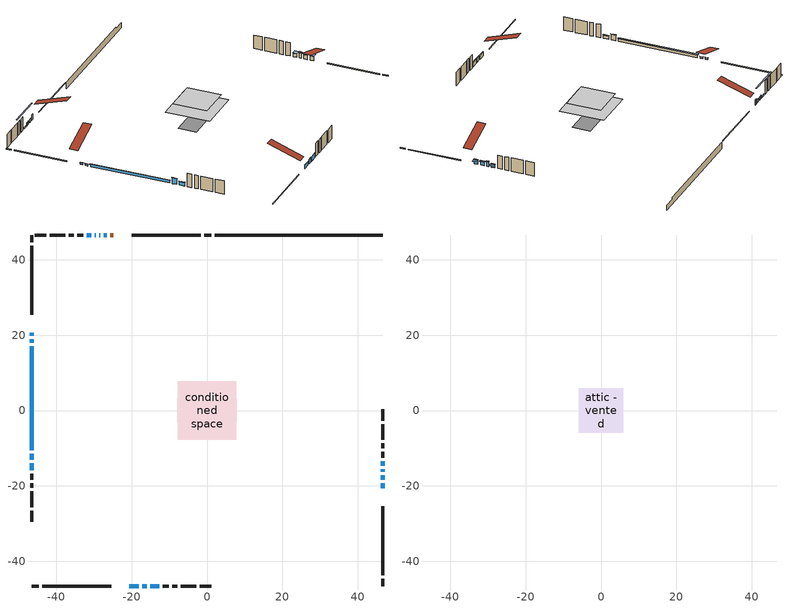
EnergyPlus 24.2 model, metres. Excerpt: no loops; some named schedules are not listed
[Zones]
conditioned space
 floor outside (Floor1 construction): -1.45,-1.45 -1.45,1.45 1.45,1.45 1.45,-1.45 z0.23
 floor adiabatic (AdiabaticFloorConstruction): -7.75,-7.75 -7.75,7.75 7.75,7.75 7.75,-7.75 z2.67
 floor foundation (Slab1 construction): -7.95,-3.17 -7.95,3.17 7.95,3.17 7.95,-3.17 z-2.21
 wall outside (RimJoist1 construction): 1.18,46.61 -0.69,46.61 / -46.61,-46.61 -44.75,-46.61 / -46.61,46.61 -46.61,44.75 / 46.61,-46.61 46.61,-44.75 z0.23:0.53
 wall outside (RimJoist2 construction): -1.61,46.61 -19.96,46.61 / -43.82,-46.61 -25.47,-46.61 / -46.61,43.82 -46.61,25.47 / 46.61,-43.82 46.61,-25.47 z0.23:0.53
 wall outside (AdiabaticWallConstruction 1): -24.84,46.61 -25.64,46.61 z0.23:2.26
 wall outside (AdiabaticWallConstruction): 46.61,-20.59 46.61,-19.37 / 46.61,-18.45 46.61,-17.22 / -17.23,-46.61 -16.01,-46.61 / -15.08,-46.61 -12.64,-46.61 z0.23:1.75; -46.61,20.59 -46.61,19.83 / -46.61,18.9 -46.61,17.99 / -30.71,46.61 -31.94,46.61 z0.23:0.84; -26.57,46.61 -27.48,46.61 / -20.59,-46.61 -18.15,-46.61 / -28.41,46.61 -28.67,46.61 / -29.59,46.61 -29.79,46.61 / 46.61,-14.66 46.61,-13.44 / -46.61,-13.98 -46.61,-15.81 z0.23:1.45; 46.61,-16.3 46.61,-15.59 z0.23:2.06; -46.61,17.06 -46.61,-10.6 z0.23:1.14; -46.61,-11.53 -46.61,-13.06 z0.23:2.26
 wall outside (Wall1 construction): -32.86,46.61 -34.45,46.61 / -11.71,-46.61 -10.13,-46.61 / -46.61,-16.74 -46.61,-18.33 / 46.61,-12.51 46.61,-10.92 z0.23:5.11
 wall outside (Wall2 construction): -35.38,46.61 -36.71,46.61 / -9.2,-46.61 -7.87,-46.61 / -46.61,-19.26 -46.61,-20.58 / 46.61,-10 46.61,-8.67 z0.23:5.11
 wall outside (Wall3 construction): -37.63,46.61 -41.76,46.61 / -6.94,-46.61 -2.81,-46.61 / -46.61,-21.51 -46.61,-25.64 / 46.61,-7.74 46.61,-3.61 z0.23:5.11
 wall outside (Wall4 construction): -42.69,46.61 -45.68,46.61 / -1.88,-46.61 1.11,-46.61 / -46.61,-26.57 -46.61,-29.56 / 46.61,-2.68 46.61,0.31 z0.23:5.11
 wall foundation (FoundationWall1 construction): 2.11,46.61,-2.21 2.11,46.61,0.23 42.16,46.61,0.23 42.16,46.61,-0.41 46.61,46.61,-0.41 46.61,46.61,-2.21
 window (WindowConstruction 12): 46.61,-20.59 46.61,-19.37 z0.23:1.75
 window (WindowConstruction 4): -46.61,20.59 -46.61,19.83 z0.23:0.84
 window (WindowConstruction 5): -46.61,18.9 -46.61,17.99 z0.23:0.84
 window (WindowConstruction 6): -26.57,46.61 -27.48,46.61 z0.23:1.45
 window (WindowConstruction 7): 46.61,-18.44 46.61,-17.23 z0.23:1.75
 window (WindowConstruction 8): 46.61,-16.3 46.61,-15.59 z0.23:2.06
 window (WindowConstruction 9): -20.59,-46.61 -18.15,-46.61 z0.23:1.45
 window (WindowConstruction 10): -46.61,17.06 -46.61,-10.6 z0.23:1.14
 window (WindowConstruction 11): -28.41,46.61 -28.67,46.61 z0.23:1.45
 window (WindowConstruction 13): -17.23,-46.61 -16.01,-46.61 z0.23:1.75
 window (WindowConstruction 14): -29.6,46.61 -29.79,46.61 z0.23:1.45
 window (WindowConstruction 15): -30.72,46.61 -31.94,46.61 z0.23:0.84
 window (WindowConstruction): 46.61,-14.66 46.61,-13.44 z0.23:1.45
 window (WindowConstruction 1): -15.08,-46.61 -12.64,-46.61 z0.23:1.75
 window (WindowConstruction 2): -46.61,-11.53 -46.61,-13.06 z0.23:2.26
 window (WindowConstruction 3): -46.61,-13.98 -46.61,-15.81 z0.23:1.45
 door (Door): -24.84,46.61 -25.64,46.61 z0.23:2.26
 ceiling adiabatic (AdiabaticFloorConstruction): 7.75,-7.75 7.75,7.75 -7.75,7.75 -7.75,-7.75 z2.67
attic - vented
 floor to conditioned space (Floor2 construction Reversed): -5.88,-5.88 -5.88,5.88 5.88,5.88 5.88,-5.88 z5.11
 roof outside (Roof1 construction): -23.91,46.61,5.11 -23.91,35.16,8.92 -20.89,35.16,8.92 -20.89,46.61,5.11; -21.52,-46.61,5.11 -21.52,-35.16,8.92 -24.54,-35.16,8.92 -24.54,-46.61,5.11; -46.61,21.52,5.11 -35.16,21.52,8.92 -35.16,24.54,8.92 -46.61,24.54,5.11; 46.61,-21.52,5.11 35.16,-21.52,8.92 35.16,-24.54,8.92 46.61,-24.54,5.11
shading: 46.61,-19.22 46.61,-20.74 48.13,-20.74 48.13,-19.22 z1.9; -46.61,19.68 -46.61,20.74 -46.76,20.74 -46.76,19.68 z0.99; -46.61,17.84 -46.61,19.05 -46.76,19.05 -46.76,17.84 z0.99; 46.61,-17.02 46.61,-18.65 47.37,-18.65 47.37,-17.02 z1.96; 46.61,-15.44 46.61,-16.45 47.22,-16.45 47.22,-15.44 z2.21; -17.95,-46.61 -20.79,-46.61 -20.79,-46.76 -17.95,-46.76 z1.65; -46.61,-10.75 -46.61,17.21 -47.22,17.21 -47.22,-10.75 z1.29; -15.86,-46.61 -17.38,-46.61 -17.38,-46.76 -15.86,-46.76 z1.9; -37.31,46.61 -25.34,46.61 -25.34,47.02 -37.31,47.02 z6.22; 46.61,-13.29 46.61,-14.81 48.13,-14.81 48.13,-13.29 z1.6; -12.49,-46.61 -15.23,-46.61 -15.23,-46.76 -12.49,-46.76 z1.9; -46.61,-13.2 -46.61,-11.38 -46.76,-11.38 -46.76,-13.2 z2.41; -46.61,-15.96 -46.61,-13.83 -46.76,-13.83 -46.76,-15.96 z1.6
[Building]
Building 1: Terrain=Suburbs
[Site:Location]
Toronto Intl AP_ON: Latitude {deg}=43.68; Longitude {deg}=-79.63; Time Zone {hr}=-5; Elevation {m}=173; Keep Site Location Information=Yes
[Site:GroundTemperature:Shallow]
4.59119, 2.66285, 2.50842, 3.42352, 7.09712, 10.7536, 13.9236, 15.9317, 16.1023, 14.4691, 11.3799, 7.83558
[Site:WaterMainsTemperature]
Calculation Method=Schedule; Temperature Schedule=mains temperature schedule
[Material] Roughness=Rough; Thermal Absorptance=0.9
Name | Thickness {m} | Conductivity {W/m-K} | Density {kg/m3} | Specific Heat {J/kg-K} | Solar Absorptance | Visible Absorptance
asphalt or fiberglass shingles | 0.00635 | 0.162714 | 1121.4 | 1465.45 | 0.4 | 0.4
ceiling loosefill ins | 0.254 | 0.0480833 | 16.02 | 1046.75 | 0.7 | 0.7
ceiling stud and cavity | 0.1397 | 0.157103 | 65.682 | 1177.47 | 0.7 | 0.7
concrete 4.0 in. | 0.1016 | 1.803125 | 2242.8 | 837.4 | 0.7 | 0.7
concrete 8.0 in. | 0.2032 | 1.803125 | 2242.8 | 837.4 | 0.7 | 0.7
door material | 0.04445 | 0.327969 | 512.64 | 1214.23 | 0.7 | 0.7
exterior vertical ins | 0.0460229 | 0.029427 | 32.04 | 1214.23 | 0.7 | 0.7
floor covering | 0.0127 | 0.0433444 | 54.468 | 1339.84 | 0.6 | 0.6
floor rigid ins | 0.051816 | 0.029427 | 32.04 | 1214.23 | 0.7 | 0.7
floor rigid ins 1; wall rigid ins | 0.512978 | 0.029427 | 32.04 | 1214.23 | 0.7 | 0.7
floor stud and cavity | 0.1397 | 0.0968479 | 92.3553 | 1139.71 | 0.7 | 0.7
floor stud and cavity 1 | 0.1397 | 1.75129 | 37.0049 | 1207.88 | 0.7 | 0.7
furniture material conditioned space 1 | 0.1524 | 0.115458 | 640.8 | 1214.23 | 0.6 | 0.6
gypsum board | 0.0127 | 0.160291 | 801 | 837.4 | 0.6 | 0.6
gypsum board 1 | 0.00254 | 0.160291 | 801 | 837.4 | 0.6 | 0.6
gypsum board 2 | 0.0127 | 0.160291 | 801 | 837.4 | 0.7 | 0.7
osb sheathing 0.5 in. | 0.0127 | 0.115458 | 512.64 | 1214.23 | 0.7 | 0.7
osb sheathing 0.75 in. | 0.01905 | 0.115458 | 512.64 | 1214.23 | 0.7 | 0.7
osb sheathing 2.0 in. | 0.0508 | 0.115458 | 512.64 | 1214.23 | 0.7 | 0.7
rim joist stud and cavity | 0.0508 | 0.103237 | 50.32683 | 1063.81 | 0.6 | 0.6
rim joist stud and cavity 1 | 0.0508 | 0.0293316 | 125.044 | 1163.47 | 0.6 | 0.6
wall stud and cavity | 0.1397 | 0.0807104 | 139.0536 | 1170.24 | 0.7 | 0.7
wall stud and cavity 1 | 0.0889 | 0.265422 | 50.32683 | 1063.81 | 0.7 | 0.7
wall stud and cavity 2 | 0.1397 | 0.09204 | 139.0536 | 1170.24 | 0.7 | 0.7
wall stud and cavity 3 | 0.1397 | 0.0926851 | 139.0536 | 1170.24 | 0.7 | 0.7
wall stud and cavity 4 | 0.0889 | 0.380278 | 52.3479 | 1209.89 | 0.7 | 0.7
wall stud and cavity 5 | 0.0889 | 0.391764 | 83.0341 | 1211.67 | 0.7 | 0.7
wood siding | 0.0254 | 0.102417 | 544.68 | 1172.36 | 0.4 | 0.4
wood siding 1 | 0.00254 | 0.102417 | 544.68 | 1172.36 | 0.4 | 0.4
wood siding 2; wood siding 3; wood siding 4 | 0.0254 | 0.102417 | 544.68 | 1172.36 | 0.7 | 0.7
[WindowMaterial:SimpleGlazingSystem]
Name | U-Factor {W/m2-K} | Solar Heat Gain Coefficient
WindowMaterial | 2.986628 | 0.53
WindowMaterial 1 | 2.92474 | 0.62
WindowMaterial 10 | 3.026374 | 0.44
WindowMaterial 11 | 2.961077 | 0.63
WindowMaterial 12 | 2.96562 | 0.59
WindowMaterial 13 | 3.071798 | 0.32
WindowMaterial 14 | 3.01842 | 0.5
WindowMaterial 2 | 4.32891 | 0.68
WindowMaterial 3 | 2.95256 | 0.58
WindowMaterial 4 | 3.05533 | 0.44
WindowMaterial 5 | 3.0383 | 0.46
WindowMaterial 6 | 2.99571 | 0.51
WindowMaterial 7 | 2.95994 | 0.57
WindowMaterial 8 | 2.93496 | 0.6
WindowMaterial 9 | 2.91452 | 0.64
[Construction]
AdiabaticFloorConstruction: floor stud and cavity 1, floor rigid ins 1, osb sheathing 0.75 in., floor covering
AdiabaticWallConstruction: wood siding 3, wall rigid ins, wall stud and cavity 4, gypsum board
AdiabaticWallConstruction 1: wood siding 4, wall rigid ins, wall stud and cavity 4, gypsum board
Door: door material
Floor1 construction: floor stud and cavity, floor rigid ins, osb sheathing 0.75 in., floor covering
Floor2 construction Reversed: gypsum board, ceiling stud and cavity, ceiling loosefill ins
FoundationWall1 construction: concrete 8.0 in., gypsum board 2
furniture construction conditioned space 1: furniture material conditioned space 1
PartitionWallConstruction: gypsum board, wall stud and cavity 5, gypsum board
RimJoist1 construction: wood siding 2, rim joist stud and cavity
RimJoist2 construction: wood siding 2, osb sheathing 2.0 in., rim joist stud and cavity 1
Roof1 construction: asphalt or fiberglass shingles
Slab1 construction: concrete 4.0 in.
Wall1 construction: wood siding, osb sheathing 0.5 in., wall stud and cavity, gypsum board
Wall2 construction: wood siding 1, wall stud and cavity 1, gypsum board 1
Wall3 construction: wood siding, osb sheathing 0.5 in., wall stud and cavity 2, gypsum board
Wall4 construction: wood siding, osb sheathing 0.5 in., wall stud and cavity 3, gypsum board
WindowConstruction: WindowMaterial
WindowConstruction 1; WindowConstruction 7: WindowMaterial 1
WindowConstruction 10: WindowMaterial 9
WindowConstruction 11: WindowMaterial 10
WindowConstruction 12: WindowMaterial 11
WindowConstruction 13: WindowMaterial 12
WindowConstruction 14: WindowMaterial 13
WindowConstruction 15: WindowMaterial 14
WindowConstruction 2: WindowMaterial 2
WindowConstruction 3: WindowMaterial 3
WindowConstruction 4: WindowMaterial 4
WindowConstruction 5: WindowMaterial 5
WindowConstruction 6: WindowMaterial 6
WindowConstruction 8: WindowMaterial 7
WindowConstruction 9: WindowMaterial 8
[Zone] Multiplier=1; Part of Total Floor Area=Yes
Name | Volume {m3}
attic - vented | 85.5806
conditioned space | 921.4
[Space]
Name | Zone | Volume {m3}
attic - vented 1 | attic - vented | 85.5806
conditioned space 1 | conditioned space | 921.4
[ZoneInfiltration:EffectiveLeakageArea]
infil attic - vented 1: Zone or Space=attic - vented 1; Schedule=Always On Discrete; Effective Air Leakage Area {cm2}=5716.55; Stack Coefficient=0.000265362; Wind Coefficient=1.10062e-05
[ZoneMixing]
whole house fan mix: Zone or Space=attic - vented; Schedule=Always On Continuous; Design Flow Rate Calculation Method=Flow/Zone; Design Flow Rate {m3/s}=0; Source Zone or Space=conditioned space
[SurfaceProperty:ExposedFoundationPerimeter]
Slab1: Exposed Perimeter Calculation Method=TotalExposedPerimeter; Total Exposed Perimeter {m}=44.502
[InternalMass] Zone or ZoneList=conditioned space; Space or SpaceList=conditioned space 1
Name | Construction | Surface Area {m2}
furniture mass conditioned space 1 | furniture construction conditioned space 1 | 139.78
partition wall mass | PartitionWallConstruction | 349.45
[Lights]
interior lighting: Zone or ZoneList or Space or SpaceList=conditioned space 1; Schedule=interior lighting schedule; Design Level Calculation Method=LightingLevel; Lighting Level {W}=343.2; Return Air Fraction=0; Fraction Radiant=0.6; Fraction Visible=0.2; Fraction Replaceable=1
[People]
occupants: Zone or ZoneList or Space or SpaceList=conditioned space 1; Number of People Schedule=occupants schedule; Number of People Calculation Method=People; Number of People=3; Fraction Radiant=0.314171; Sensible Heat Fraction=0.56303; Activity Level Schedule=occupants activity schedule; Carbon Dioxide Generation Rate {m3/s-W}=0; Enable ASHRAE 55 Comfort Warnings=No; Mean Radiant Temperature Calculation Type=EnclosureAveraged
[ElectricEquipment] Zone or ZoneList or Space or SpaceList=conditioned space 1; Design Level Calculation Method=EquipmentLevel
Name | Schedule | Design Level {W} | Fraction Latent | Fraction Radiant | Fraction Lost
clothes dryer | clothes dryer schedule | 140.772 | 0.015 | 0.081 | 0.85
clothes washer | clothes washer schedule | 32.1985 | 0.03 | 0.162 | 0.7
cooking range | cooking range schedule | 215.147 | 0.08 | 0.432 | 0.2
dishwasher | dishwasher schedule | 66.8632 | 0.3 | 0.18 | 0.4
fridge | fridge schedule | 72.9452 | 0 | 0.6 | 0
mech vent bath fan 0 | mech vent bath fan 0 schedule | 50.2 | 0 | 0 | 1
mech vent bath fan 1 | mech vent bath fan 1 schedule | 50.2 | 0 | 0 | 1
mech vent house fan | mech vent house fan schedule | 0 | 0 | 0 | 1
mech vent house fan cfis | mech vent house fan cfis schedule | 0 | 0 | 0 | 0
mech vent range fan 0 | mech vent range fan 0 schedule | 57 | 0 | 0 | 1
misc plug loads | misc plug loads schedule | 494.7 | 0.045 | 0.513 | 0.1
whole house fan | Always On Discrete | 0 | 0 | 0 | 1
[OtherEquipment] Zone or ZoneList or Space or SpaceList=conditioned space 1; Design Level Calculation Method=EquipmentLevel
Name | Fuel Type | Schedule | Design Level {W} | Fraction Latent | Fraction Radiant | Fraction Lost
clothes dryer 1 | Electricity | clothes dryer schedule | 0 | 0.015 | 0.081 | 0.85
cooking range 1 | Electricity | cooking range schedule | 0 | 0.08 | 0.432 | 0.2
general water use latent | None | general water use schedule | 62.594 | 1 | 0 | 0
general water use sensible | None | general water use schedule | -61.6891 | 0 | 0.6 | 0
mech vent house fan latent load | None | Always On Discrete | 0 | 1 | 0 | 0
mech vent house fan sensible load | None | Always On Discrete | 0 | 0 | 0 | 0
water heater energy adjustment1 | NaturalGas | Always On Discrete | 0.01 | 0 | 0 | 1
[ZoneInfiltration:DesignFlowRate] Zone or ZoneList or Space or SpaceList=conditioned space 1; Schedule=Always On Discrete; Design Flow Rate Calculation Method=Flow/Zone; Design Flow Rate {m3/s}=0
infil flow; natural vent flow; whole house fan flow
[Foundation:Kiva]
Foundation Kiva 1: Initial Indoor Air Temperature {C}=18; Wall Height Above Grade {m}=0.229972; Wall Depth Below Slab {m}=0.2032; Custom Block Material Name 1=exterior vertical ins; Custom Block Depth 1 {m}=2.43998; Custom Block X Position 1 {m}=0.2159; Custom Block Z Position 1 {m}=0
[Foundation:Kiva:Settings]
Soil Conductivity {W/m-K}=0.849921; Soil Density {kg/m3}=1842.3; Soil Specific Heat {J/kg-K}=418.7; Ground Solar Absorptivity=0.9; Ground Thermal Absorptivity=0.9; Ground Surface Roughness {m}=0.03; Far-Field Width {m}=40; Deep-Ground Boundary Condition=ZeroFlux; Deep-Ground Depth {m}=40; Minimum Cell Dimension {m}=0.2; Maximum Cell Growth Coefficient=3; Simulation Timestep=Timestep
[Exterior:Lights]
exterior lighting: Schedule=exterior lighting schedule; Design Level {W}=75.6
[Schedule:Constant]
Name | Hourly Value
Always On Continuous; mech vent house fan schedule; mech vent house fan cfis schedule; Always On Discrete | 1
occupants activity schedule | 117.228
fridge schedule | 0
[Schedule:Week:Daily]
interior lighting schedule Week Rule - Jan1-Jan27: interior lighting schedule day, interior lighting schedule day, interior lighting schedule day, interior lighting schedule day, interior lighting schedule day, interior lighting schedule day, interior lighting schedule day, interior lighting schedule default day, interior lighting schedule default day, interior lighting schedule default day, interior lighting schedule default day, interior lighting schedule default day
interior lighting schedule Week Rule - Jan28-Feb3: interior lighting schedule day, interior lighting schedule day, interior lighting schedule day, interior lighting schedule day, interior lighting schedule day 1, interior lighting schedule day 1, interior lighting schedule day 1, interior lighting schedule default day, interior lighting schedule default day, interior lighting schedule default day, interior lighting schedule default day, interior lighting schedule default day
interior lighting schedule Week Rule - Feb4-Feb24: interior lighting schedule day 1, interior lighting schedule day 1, interior lighting schedule day 1, interior lighting schedule day 1, interior lighting schedule day 1, interior lighting schedule day 1, interior lighting schedule day 1, interior lighting schedule default day, interior lighting schedule default day, interior lighting schedule default day, interior lighting schedule default day, interior lighting schedule default day
interior lighting schedule Week Rule - Feb25-Mar3: interior lighting schedule day 1, interior lighting schedule day 1, interior lighting schedule day 1, interior lighting schedule day 1, interior lighting schedule day 2, interior lighting schedule day 2, interior lighting schedule day 2, interior lighting schedule default day, interior lighting schedule default day, interior lighting schedule default day, interior lighting schedule default day, interior lighting schedule default day
interior lighting schedule Week Rule - Mar4-Mar31: interior lighting schedule day 2, interior lighting schedule day 2, interior lighting schedule day 2, interior lighting schedule day 2, interior lighting schedule day 2, interior lighting schedule day 2, interior lighting schedule day 2, interior lighting schedule default day, interior lighting schedule default day, interior lighting schedule default day, interior lighting schedule default day, interior lighting schedule default day
interior lighting schedule Week Rule - Apr1-Apr28: interior lighting schedule day 3, interior lighting schedule day 3, interior lighting schedule day 3, interior lighting schedule day 3, interior lighting schedule day 3, interior lighting schedule day 3, interior lighting schedule day 3, interior lighting schedule default day, interior lighting schedule default day, interior lighting schedule default day, interior lighting schedule default day, interior lighting schedule default day
interior lighting schedule Week Rule - Apr29-May5: interior lighting schedule day 3, interior lighting schedule day 3, interior lighting schedule day 4, interior lighting schedule day 4, interior lighting schedule day 4, interior lighting schedule day 4, interior lighting schedule day 4, interior lighting schedule default day, interior lighting schedule default day, interior lighting schedule default day, interior lighting schedule default day, interior lighting schedule default day
interior lighting schedule Week Rule - May6-May26: interior lighting schedule day 4, interior lighting schedule day 4, interior lighting schedule day 4, interior lighting schedule day 4, interior lighting schedule day 4, interior lighting schedule day 4, interior lighting schedule day 4, interior lighting schedule default day, interior lighting schedule default day, interior lighting schedule default day, interior lighting schedule default day, interior lighting schedule default day
interior lighting schedule Week Rule - May27-Jun2: interior lighting schedule day 4, interior lighting schedule day 4, interior lighting schedule day 4, interior lighting schedule day 4, interior lighting schedule day 4, interior lighting schedule day 5, interior lighting schedule day 5, interior lighting schedule default day, interior lighting schedule default day, interior lighting schedule default day, interior lighting schedule default day, interior lighting schedule default day
interior lighting schedule Week Rule - Jun3-Jun30: interior lighting schedule day 5, interior lighting schedule day 5, interior lighting schedule day 5, interior lighting schedule day 5, interior lighting schedule day 5, interior lighting schedule day 5, interior lighting schedule day 5, interior lighting schedule default day, interior lighting schedule default day, interior lighting schedule default day, interior lighting schedule default day, interior lighting schedule default day
interior lighting schedule Week Rule - Jul1-Jul28: interior lighting schedule day 6, interior lighting schedule day 6, interior lighting schedule day 6, interior lighting schedule day 6, interior lighting schedule day 6, interior lighting schedule day 6, interior lighting schedule day 6, interior lighting schedule default day, interior lighting schedule default day, interior lighting schedule default day, interior lighting schedule default day, interior lighting schedule default day
interior lighting schedule Week Rule - Jul29-Aug4: interior lighting schedule day 6, interior lighting schedule day 6, interior lighting schedule day 6, interior lighting schedule day 7, interior lighting schedule day 7, interior lighting schedule day 7, interior lighting schedule day 7, interior lighting schedule default day, interior lighting schedule default day, interior lighting schedule default day, interior lighting schedule default day, interior lighting schedule default day
interior lighting schedule Week Rule - Aug5-Aug25: interior lighting schedule day 7, interior lighting schedule day 7, interior lighting schedule day 7, interior lighting schedule day 7, interior lighting schedule day 7, interior lighting schedule day 7, interior lighting schedule day 7, interior lighting schedule default day, interior lighting schedule default day, interior lighting schedule default day, interior lighting schedule default day, interior lighting schedule default day
interior lighting schedule Week Rule - Aug26-Sep1: interior lighting schedule day 7, interior lighting schedule day 7, interior lighting schedule day 7, interior lighting schedule day 7, interior lighting schedule day 7, interior lighting schedule day 7, interior lighting schedule day 8, interior lighting schedule default day, interior lighting schedule default day, interior lighting schedule default day, interior lighting schedule default day, interior lighting schedule default day
interior lighting schedule Week Rule - Sep2-Sep29: interior lighting schedule day 8, interior lighting schedule day 8, interior lighting schedule day 8, interior lighting schedule day 8, interior lighting schedule day 8, interior lighting schedule day 8, interior lighting schedule day 8, interior lighting schedule default day, interior lighting schedule default day, interior lighting schedule default day, interior lighting schedule default day, interior lighting schedule default day
interior lighting schedule Week Rule - Sep30-Oct6: interior lighting schedule day 8, interior lighting schedule day 9, interior lighting schedule day 9, interior lighting schedule day 9, interior lighting schedule day 9, interior lighting schedule day 9, interior lighting schedule day 9, interior lighting schedule default day, interior lighting schedule default day, interior lighting schedule default day, interior lighting schedule default day, interior lighting schedule default day
interior lighting schedule Week Rule - Oct7-Oct27: interior lighting schedule day 9, interior lighting schedule day 9, interior lighting schedule day 9, interior lighting schedule day 9, interior lighting schedule day 9, interior lighting schedule day 9, interior lighting schedule day 9, interior lighting schedule default day, interior lighting schedule default day, interior lighting schedule default day, interior lighting schedule default day, interior lighting schedule default day
interior lighting schedule Week Rule - Oct28-Nov3: interior lighting schedule day 9, interior lighting schedule day 9, interior lighting schedule day 9, interior lighting schedule day 9, interior lighting schedule day 10, interior lighting schedule day 10, interior lighting schedule day 10, interior lighting schedule default day, interior lighting schedule default day, interior lighting schedule default day, interior lighting schedule default day, interior lighting schedule default day
interior lighting schedule Week Rule - Nov4-Nov24: interior lighting schedule day 10, interior lighting schedule day 10, interior lighting schedule day 10, interior lighting schedule day 10, interior lighting schedule day 10, interior lighting schedule day 10, interior lighting schedule day 10, interior lighting schedule default day, interior lighting schedule default day, interior lighting schedule default day, interior lighting schedule default day, interior lighting schedule default day
interior lighting schedule Week Rule - Nov25-Dec1: interior lighting schedule day 10, interior lighting schedule day 10, interior lighting schedule day 10, interior lighting schedule day 10, interior lighting schedule day 10, interior lighting schedule day 10, interior lighting schedule day 11, interior lighting schedule default day, interior lighting schedule default day, interior lighting schedule default day, interior lighting schedule default day, interior lighting schedule default day
interior lighting schedule Week Rule - Dec2-Dec31: interior lighting schedule day 11, interior lighting schedule day 11, interior lighting schedule day 11, interior lighting schedule day 11, interior lighting schedule day 11, interior lighting schedule day 11, interior lighting schedule day 11, interior lighting schedule default day, interior lighting schedule default day, interior lighting schedule default day, interior lighting schedule default day, interior lighting schedule default day
occupants schedule Week Rule - Jan1-Dec31: occupants schedule day, occupants schedule day, occupants schedule day, occupants schedule day, occupants schedule day, occupants schedule day, occupants schedule day, occupants schedule default day, occupants schedule default day, occupants schedule default day, occupants schedule default day, occupants schedule default day
clothes dryer schedule Week Rule - Jan1-Dec31: clothes dryer schedule day, clothes dryer schedule day, clothes dryer schedule day, clothes dryer schedule day, clothes dryer schedule day, clothes dryer schedule day, clothes dryer schedule day, clothes dryer schedule default day, clothes dryer schedule default day, clothes dryer schedule default day, clothes dryer schedule default day, clothes dryer schedule default day
clothes washer schedule Week Rule - Jan1-Dec31: clothes washer schedule day, clothes washer schedule day, clothes washer schedule day, clothes washer schedule day, clothes washer schedule day, clothes washer schedule day, clothes washer schedule day, clothes washer schedule default day, clothes washer schedule default day, clothes washer schedule default day, clothes washer schedule default day, clothes washer schedule default day
cooking range schedule Week Rule - Jan1-Dec31: cooking range schedule day, cooking range schedule day, cooking range schedule day, cooking range schedule day, cooking range schedule day, cooking range schedule day, cooking range schedule day, cooking range schedule default day, cooking range schedule default day, cooking range schedule default day, cooking range schedule default day, cooking range schedule default day
dishwasher schedule Week Rule - Jan1-Dec31: dishwasher schedule day, dishwasher schedule day, dishwasher schedule day, dishwasher schedule day, dishwasher schedule day, dishwasher schedule day, dishwasher schedule day, dishwasher schedule default day, dishwasher schedule default day, dishwasher schedule default day, dishwasher schedule default day, dishwasher schedule default day
mech vent bath fan 0 schedule Week Rule - Jan1-Dec31: mech vent bath fan 0 schedule day, mech vent bath fan 0 schedule day, mech vent bath fan 0 schedule day, mech vent bath fan 0 schedule day, mech vent bath fan 0 schedule day, mech vent bath fan 0 schedule day, mech vent bath fan 0 schedule day, mech vent bath fan 0 schedule default day, mech vent bath fan 0 schedule default day, mech vent bath fan 0 schedule default day, mech vent bath fan 0 schedule default day, mech vent bath fan 0 schedule default day
mech vent bath fan 1 schedule Week Rule - Jan1-Dec31: mech vent bath fan 1 schedule day, mech vent bath fan 1 schedule day, mech vent bath fan 1 schedule day, mech vent bath fan 1 schedule day, mech vent bath fan 1 schedule day, mech vent bath fan 1 schedule day, mech vent bath fan 1 schedule day, mech vent bath fan 1 schedule default day, mech vent bath fan 1 schedule default day, mech vent bath fan 1 schedule default day, mech vent bath fan 1 schedule default day, mech vent bath fan 1 schedule default day
mech vent range fan 0 schedule Week Rule - Jan1-Dec31: mech vent range fan 0 schedule day, mech vent range fan 0 schedule day, mech vent range fan 0 schedule day, mech vent range fan 0 schedule day, mech vent range fan 0 schedule day, mech vent range fan 0 schedule day, mech vent range fan 0 schedule day, mech vent range fan 0 schedule default day, mech vent range fan 0 schedule default day, mech vent range fan 0 schedule default day, mech vent range fan 0 schedule default day, mech vent range fan 0 schedule default day
misc plug loads schedule Week Rule - Jan1-Dec31: misc plug loads schedule day, misc plug loads schedule day, misc plug loads schedule day, misc plug loads schedule day, misc plug loads schedule day, misc plug loads schedule day, misc plug loads schedule day, misc plug loads schedule default day, misc plug loads schedule default day, misc plug loads schedule default day, misc plug loads schedule default day, misc plug loads schedule default day
general water use schedule Week Rule - Jan1-Dec31: general water use schedule day, general water use schedule day, general water use schedule day, general water use schedule day, general water use schedule day, general water use schedule day, general water use schedule day, general water use schedule default day, general water use schedule default day, general water use schedule default day, general water use schedule default day, general water use schedule default day
exterior lighting schedule Week Rule - Jan1-Jan27: exterior lighting schedule day, exterior lighting schedule day, exterior lighting schedule day, exterior lighting schedule day, exterior lighting schedule day, exterior lighting schedule day, exterior lighting schedule day, exterior lighting schedule default day, exterior lighting schedule default day, exterior lighting schedule default day, exterior lighting schedule default day, exterior lighting schedule default day
exterior lighting schedule Week Rule - Jan28-Feb3: exterior lighting schedule day, exterior lighting schedule day, exterior lighting schedule day, exterior lighting schedule day, exterior lighting schedule day 1, exterior lighting schedule day 1, exterior lighting schedule day 1, exterior lighting schedule default day, exterior lighting schedule default day, exterior lighting schedule default day, exterior lighting schedule default day, exterior lighting schedule default day
exterior lighting schedule Week Rule - Feb4-Feb24: exterior lighting schedule day 1, exterior lighting schedule day 1, exterior lighting schedule day 1, exterior lighting schedule day 1, exterior lighting schedule day 1, exterior lighting schedule day 1, exterior lighting schedule day 1, exterior lighting schedule default day, exterior lighting schedule default day, exterior lighting schedule default day, exterior lighting schedule default day, exterior lighting schedule default day
exterior lighting schedule Week Rule - Feb25-Mar3: exterior lighting schedule day 1, exterior lighting schedule day 1, exterior lighting schedule day 1, exterior lighting schedule day 1, exterior lighting schedule day 2, exterior lighting schedule day 2, exterior lighting schedule day 2, exterior lighting schedule default day, exterior lighting schedule default day, exterior lighting schedule default day, exterior lighting schedule default day, exterior lighting schedule default day
exterior lighting schedule Week Rule - Mar4-Mar31: exterior lighting schedule day 2, exterior lighting schedule day 2, exterior lighting schedule day 2, exterior lighting schedule day 2, exterior lighting schedule day 2, exterior lighting schedule day 2, exterior lighting schedule day 2, exterior lighting schedule default day, exterior lighting schedule default day, exterior lighting schedule default day, exterior lighting schedule default day, exterior lighting schedule default day
exterior lighting schedule Week Rule - Apr1-Apr28: exterior lighting schedule day 3, exterior lighting schedule day 3, exterior lighting schedule day 3, exterior lighting schedule day 3, exterior lighting schedule day 3, exterior lighting schedule day 3, exterior lighting schedule day 3, exterior lighting schedule default day, exterior lighting schedule default day, exterior lighting schedule default day, exterior lighting schedule default day, exterior lighting schedule default day
exterior lighting schedule Week Rule - Apr29-May5: exterior lighting schedule day 3, exterior lighting schedule day 3, exterior lighting schedule day 4, exterior lighting schedule day 4, exterior lighting schedule day 4, exterior lighting schedule day 4, exterior lighting schedule day 4, exterior lighting schedule default day, exterior lighting schedule default day, exterior lighting schedule default day, exterior lighting schedule default day, exterior lighting schedule default day
exterior lighting schedule Week Rule - May6-May26: exterior lighting schedule day 4, exterior lighting schedule day 4, exterior lighting schedule day 4, exterior lighting schedule day 4, exterior lighting schedule day 4, exterior lighting schedule day 4, exterior lighting schedule day 4, exterior lighting schedule default day, exterior lighting schedule default day, exterior lighting schedule default day, exterior lighting schedule default day, exterior lighting schedule default day
exterior lighting schedule Week Rule - May27-Jun2: exterior lighting schedule day 4, exterior lighting schedule day 4, exterior lighting schedule day 4, exterior lighting schedule day 4, exterior lighting schedule day 4, exterior lighting schedule day 5, exterior lighting schedule day 5, exterior lighting schedule default day, exterior lighting schedule default day, exterior lighting schedule default day, exterior lighting schedule default day, exterior lighting schedule default day
exterior lighting schedule Week Rule - Jun3-Jun30: exterior lighting schedule day 5, exterior lighting schedule day 5, exterior lighting schedule day 5, exterior lighting schedule day 5, exterior lighting schedule day 5, exterior lighting schedule day 5, exterior lighting schedule day 5, exterior lighting schedule default day, exterior lighting schedule default day, exterior lighting schedule default day, exterior lighting schedule default day, exterior lighting schedule default day
[Schedule:Year]
interior lighting schedule: interior lighting schedule Week Rule - Jan1-Jan27, 1, 1, 1, 27, interior lighting schedule Week Rule - Jan28-Feb3, 1, 28, 2, 3, interior lighting schedule Week Rule - Feb4-Feb24, 2, 4, 2, 24, interior lighting schedule Week Rule - Feb25-Mar3, 2, 25, 3, 3, interior lighting schedule Week Rule - Mar4-Mar31, 3, 4, 3, 31, interior lighting schedule Week Rule - Apr1-Apr28, 4, 1, 4, 28, interior lighting schedule Week Rule - Apr29-May5, 4, 29, 5, 5, interior lighting schedule Week Rule - May6-May26, 5, 6, 5, 26, interior lighting schedule Week Rule - May27-Jun2, 5, 27, 6, 2, interior lighting schedule Week Rule - Jun3-Jun30, 6, 3, 6, 30, interior lighting schedule Week Rule - Jul1-Jul28, 7, 1, 7, 28, interior lighting schedule Week Rule - Jul29-Aug4, 7, 29, 8, 4, interior lighting schedule Week Rule - Aug5-Aug25, 8, 5, 8, 25, interior lighting schedule Week Rule - Aug26-Sep1, 8, 26, 9, 1, interior lighting schedule Week Rule - Sep2-Sep29, 9, 2, 9, 29, interior lighting schedule Week Rule - Sep30-Oct6, 9, 30, 10, 6, interior lighting schedule Week Rule - Oct7-Oct27, 10, 7, 10, 27, interior lighting schedule Week Rule - Oct28-Nov3, 10, 28, 11, 3, interior lighting schedule Week Rule - Nov4-Nov24, 11, 4, 11, 24, interior lighting schedule Week Rule - Nov25-Dec1, 11, 25, 12, 1, interior lighting schedule Week Rule - Dec2-Dec31, 12, 2, 12, 31
occupants schedule: occupants schedule Week Rule - Jan1-Dec31, 1, 1, 12, 31
clothes dryer schedule: clothes dryer schedule Week Rule - Jan1-Dec31, 1, 1, 12, 31
clothes washer schedule: clothes washer schedule Week Rule - Jan1-Dec31, 1, 1, 12, 31
cooking range schedule: cooking range schedule Week Rule - Jan1-Dec31, 1, 1, 12, 31
dishwasher schedule: dishwasher schedule Week Rule - Jan1-Dec31, 1, 1, 12, 31
mech vent bath fan 0 schedule: mech vent bath fan 0 schedule Week Rule - Jan1-Dec31, 1, 1, 12, 31
mech vent bath fan 1 schedule: mech vent bath fan 1 schedule Week Rule - Jan1-Dec31, 1, 1, 12, 31
mech vent range fan 0 schedule: mech vent range fan 0 schedule Week Rule - Jan1-Dec31, 1, 1, 12, 31
misc plug loads schedule: misc plug loads schedule Week Rule - Jan1-Dec31, 1, 1, 12, 31
general water use schedule: general water use schedule Week Rule - Jan1-Dec31, 1, 1, 12, 31
exterior lighting schedule: exterior lighting schedule Week Rule - Jan1-Jan27, 1, 1, 1, 27, exterior lighting schedule Week Rule - Jan28-Feb3, 1, 28, 2, 3, exterior lighting schedule Week Rule - Feb4-Feb24, 2, 4, 2, 24, exterior lighting schedule Week Rule - Feb25-Mar3, 2, 25, 3, 3, exterior lighting schedule Week Rule - Mar4-Mar31, 3, 4, 3, 31, exterior lighting schedule Week Rule - Apr1-Apr28, 4, 1, 4, 28, exterior lighting schedule Week Rule - Apr29-May5, 4, 29, 5, 5, exterior lighting schedule Week Rule - May6-May26, 5, 6, 5, 26, exterior lighting schedule Week Rule - May27-Jun2, 5, 27, 6, 2, exterior lighting schedule Week Rule - Jun3-Jun30, 6, 3, 6, 30, exterior lighting schedule Week Rule - Jul1-Jul28, 7, 1, 7, 28, exterior lighting schedule Week Rule - Jul29-Aug4, 7, 29, 8, 4, exterior lighting schedule Week Rule - Aug5-Aug25, 8, 5, 8, 25, exterior lighting schedule Week Rule - Aug26-Sep1, 8, 26, 9, 1, exterior lighting schedule Week Rule - Sep2-Sep29, 9, 2, 9, 29, exterior lighting schedule Week Rule - Sep30-Oct6, 9, 30, 10, 6, exterior lighting schedule Week Rule - Oct7-Oct27, 10, 7, 10, 27, exterior lighting schedule Week Rule - Oct28-Nov3, 10, 28, 11, 3, exterior lighting schedule Week Rule - Nov4-Nov24, 11, 4, 11, 24, exterior lighting schedule Week Rule - Nov25-Dec1, 11, 25, 12, 1, exterior lighting schedule Week Rule - Dec2-Dec31, 12, 2, 12, 31
[Schedule:Compact]
mains temperature schedule: Through: 01/01, For: AllDays, Until: 24:00, 8.43722, Through: 01/02, For: AllDays, Until: 24:00, 8.37111, Through: 01/03, For: AllDays, Until: 24:00, 8.30611, Through: 01/04, For: AllDays, Until: 24:00, 8.24222, Through: 01/05, For: AllDays, Until: 24:00, 8.17944, Through: 01/06, For: AllDays, Until: 24:00, 8.11833, Through: 01/07, For: AllDays, Until: 24:00, 8.05833, Through: 01/08, For: AllDays, Until: 24:00, 7.99944, Through: 01/09, For: AllDays, Until: 24:00, 7.94222, Through: 01/10, For: AllDays, Until: 24:00, 7.88611, Through: 01/11, For: AllDays, Until: 24:00, 7.83167, Through: 01/12, For: AllDays, Until: 24:00, 7.77833, Through: 01/13, For: AllDays, Until: 24:00, 7.72611, Through: 01/14, For: AllDays, Until: 24:00, 7.67556, Through: 01/15, For: AllDays, Until: 24:00, 7.62667, Through: 01/16, For: AllDays, Until: 24:00, 7.57889, Through: 01/17, For: AllDays, Until: 24:00, 7.53278, Through: 01/18, For: AllDays, Until: 24:00, 7.48778, Through: 01/19, For: AllDays, Until: 24:00, 7.44444, Through: 01/20, For: AllDays, Until: 24:00, 7.40278, Through: 01/21, For: AllDays, Until: 24:00, 7.36278, Through: 01/22, For: AllDays, Until: 24:00, 7.32389, Through: 01/23, For: AllDays, Until: 24:00, 7.28667, Through: 01/24, For: AllDays, Until: 24:00, 7.25056, Through: 01/25, For: AllDays, Until: 24:00, 7.21667, Through: 01/26, For: AllDays, Until: 24:00, 7.18389, Through: 01/27, For: AllDays, Until: 24:00, 7.15278, Through: 01/28, For: AllDays, Until: 24:00, 7.12333, Through: 01/29, For: AllDays, Until: 24:00, 7.09556, Through: 01/30, For: AllDays, Until: 24:00, 7.06944, Through: 01/31, For: AllDays, Until: 24:00, 7.04444, Through: 02/01, For: AllDays, Until: 24:00, 7.02167, Through: 02/02, For: AllDays, Until: 24:00, 7, Through: 02/03, For: AllDays, Until: 24:00, 6.98, Through: 02/04, For: AllDays, Until: 24:00, 6.96222, Through: 02/05, For: AllDays, Until: 24:00, 6.94556, Through: 02/06, For: AllDays, Until: 24:00, 6.93056, Through: 02/07, For: AllDays, Until: 24:00, 6.91722, Through: 02/08, For: AllDays, Until: 24:00, 6.90556, Through: 02/09, For: AllDays, Until: 24:00, 6.89556, Through: 02/10, For: AllDays, Until: 24:00, 6.88722, Through: 02/11, For: AllDays, Until: 24:00, 6.88056, Through: 02/12, For: AllDays, Until: 24:00, 6.875, Through: 02/13, For: AllDays, Until: 24:00, 6.87167, Through: 02/14, For: AllDays, Until: 24:00, 6.87, Through: 02/15, For: AllDays, Until: 24:00, 6.87, Through: 02/16, For: AllDays, Until: 24:00, 6.87167, Through: 02/17, For: AllDays, Until: 24:00, 6.875, Through: 02/18, For: AllDays, Until: 24:00, 6.88, Through: 02/19, For: AllDays, Until: 24:00, 6.88611, Through: 02/20, For: AllDays, Until: 24:00, 6.89444, Through: 02/21, For: AllDays, Until: 24:00, 6.90444, Through: 02/22, For: AllDays, Until: 24:00, 6.91611, Through: 02/23, For: AllDays, Until: 24:00, 6.92889, Through: 02/24, For: AllDays, Until: 24:00, 6.94389, Through: 02/25, For: AllDays, Until: 24:00, 6.96056, Through: 02/26, For: AllDays, Until: 24:00, 6.97833, Through: 02/27, For: AllDays, Until: 24:00, 6.99833, Through: 02/28, For: AllDays, Until: 24:00, 7.01944, Through: 03/01, For: AllDays, Until: 24:00, 7.04222, Through: 03/02, For: AllDays, Until: 24:00, 7.06667, Through: 03/03, For: AllDays, Until: 24:00, 7.09278, Through: 03/04, For: AllDays, Until: 24:00, 7.12056, Through: 03/05, For: AllDays, Until: 24:00, 7.15, Through: 03/06, For: AllDays, Until: 24:00, 7.18111, Through: 03/07, For: AllDays, Until: 24:00, 7.21333, Through: 03/08, For: AllDays, Until: 24:00, 7.24722, Through: 03/09, For: AllDays, Until: 24:00, 7.28278, Through: 03/10, For: AllDays, Until: 24:00, 7.32, Through: 03/11, For: AllDays, Until: 24:00, 7.35889, Through: 03/12, For: AllDays, Until: 24:00, 7.39889, Through: 03/13, For: AllDays, Until: 24:00, 7.44056, Through: 03/14, For: AllDays, Until: 24:00, 7.48389, Through: 03/15, For: AllDays, Until: 24:00, 7.52833, Through: 03/16, For: AllDays, Until: 24:00, 7.57444, Through: 03/17, For: AllDays, Until: 24:00, 7.62222, Through: 03/18, For: AllDays, Until: 24:00, 7.67111, Through: 03/19, For: AllDays, Until: 24:00, 7.72111, Through: 03/20, For: AllDays, Until: 24:00, 7.77333, Through: 03/21, For: AllDays, Until: 24:00, 7.82611, Through: 03/22, For: AllDays, Until: 24:00, 7.88111, Through: 03/23, For: AllDays, Until: 24:00, 7.93667, Through: 03/24, For: AllDays, Until: 24:00, 7.99389, Through: 03/25, For: AllDays, Until: 24:00, 8.05278, Through: 03/26, For: AllDays, Until: 24:00, 8.11278, Through: 03/27, For: AllDays, Until: 24:00, 8.17389, Through: 03/28, For: AllDays, Until: 24:00, 8.23611, Through: 03/29, For: AllDays, Until: 24:00, 8.3, Through: 03/30, For: AllDays, Until: 24:00, 8.365, Through: 03/31, For: AllDays, Until: 24:00, 8.43111, Through: 04/01, For: AllDays, Until: 24:00, 8.49833, Through: 04/02, For: AllDays, Until: 24:00, 8.56722, Through: 04/03, For: AllDays, Until: 24:00, 8.63667, Through: 04/04, For: AllDays, Until: 24:00, 8.70778, Through: 04/05, For: AllDays, Until: 24:00, 8.77944, Through: 04/06, For: AllDays, Until: 24:00, 8.85278, Through: 04/07, For: AllDays, Until: 24:00, 8.92667, Through: 04/08, For: AllDays, Until: 24:00, 9.00222, Through: 04/09, For: AllDays, Until: 24:00, 9.07833, Through: 04/10, For: AllDays, Until: 24:00, 9.15556, Through: 04/11, For: AllDays, Until: 24:00, 9.23389, Through: 04/12, For: AllDays, Until: 24:00, 9.31278, Through: 04/13, For: AllDays, Until: 24:00, 9.39278, Through: 04/14, For: AllDays, Until: 24:00, 9.47389, Through: 04/15, For: AllDays, Until: 24:00, 9.55611, Through: 04/16, For: AllDays, Until: 24:00, 9.63833, Through: 04/17, For: AllDays, Until: 24:00, 9.72222, Through: 04/18, For: AllDays, Until: 24:00, 9.80667, Through: 04/19, For: AllDays, Until: 24:00, 9.89167, Through: 04/20, For: AllDays, Until: 24:00, 9.97778, Through: 04/21, For: AllDays, Until: 24:00, 10.0644, Through: 04/22, For: AllDays, Until: 24:00, 10.1517, Through: 04/23, For: AllDays, Until: 24:00, 10.24, Through: 04/24, For: AllDays, Until: 24:00, 10.3289, Through: 04/25, For: AllDays, Until: 24:00, 10.4183, Through: 04/26, For: AllDays, Until: 24:00, 10.5083, Through: 04/27, For: AllDays, Until: 24:00, 10.5989, Through: 04/28, For: AllDays, Until: 24:00, 10.69, Through: 04/29, For: AllDays, Until: 24:00, 10.7817, Through: 04/30, For: AllDays, Until: 24:00, 10.8739, Through: 05/01, For: AllDays, Until: 24:00, 10.9667, Through: 05/02, For: AllDays, Until: 24:00, 11.0594, Through: 05/03, For: AllDays, Until: 24:00, 11.1533, Through: 05/04, For: AllDays, Until: 24:00, 11.2472, Through: 05/05, For: AllDays, Until: 24:00, 11.3411, Through: 05/06, For: AllDays, Until: 24:00, 11.4361, Through: 05/07, For: AllDays, Until: 24:00, 11.5306, Through: 05/08, For: AllDays, Until: 24:00, 11.6261, Through: 05/09, For: AllDays, Until: 24:00, 11.7217, Through: 05/10, For: AllDays, Until: 24:00, 11.8172, Through: 05/11, For: AllDays, Until: 24:00, 11.9128, Through: 05/12, For: AllDays, Until: 24:00, 12.0089, Through: 05/13, For: AllDays, Until: 24:00, 12.105, Through: 05/14, For: AllDays, Until: 24:00, 12.2017, Through: 05/15, For: AllDays, Until: 24:00, 12.2978, Through: 05/16, For: AllDays, Until: 24:00, 12.3944, Through: 05/17, For: AllDays, Until: 24:00, 12.4906, Through: 05/18, For: AllDays, Until: 24:00, 12.5872, Through: 05/19, For: AllDays, Until: 24:00, 12.6833, Through: 05/20, For: AllDays, Until: 24:00, 12.78, Through: 05/21, For: AllDays, Until: 24:00, 12.8761, Through: 05/22, For: AllDays, Until: 24:00, 12.9722, Through: 05/23, For: AllDays, Until: 24:00, 13.0683, Through: 05/24, For: AllDays, Until: 24:00, 13.1639, Through: 05/25, For: AllDays, Until: 24:00, 13.2594, Through: 05/26, For: AllDays, Until: 24:00, 13.355, Through: 05/27, For: AllDays, Until: 24:00, 13.45, Through: 05/28, For: AllDays, Until: 24:00, 13.545, Through: 05/29, For: AllDays, Until: 24:00, 13.6394, Through: 05/30, For: AllDays, Until: 24:00, 13.7333, Through: 05/31, For: AllDays, Until: 24:00, 13.8272, Through: 06/01, For: AllDays, Until: 24:00, 13.9206, Through: 06/02, For: AllDays, Until: 24:00, 14.0139, Through: 06/03, For: AllDays, Until: 24:00, 14.1061, Through: 06/04, For: AllDays, Until: 24:00, 14.1983, Through: 06/05, For: AllDays, Until: 24:00, 14.2894, Through: 06/06, For: AllDays, Until: 24:00, 14.3806, Through: 06/07, For: AllDays, Until: 24:00, 14.4711, Through: 06/08, For: AllDays, Until: 24:00, 14.5606, Through: 06/09, For: AllDays, Until: 24:00, 14.65, Through: 06/10, For: AllDays, Until: 24:00, 14.7383, Through: 06/11, For: AllDays, Until: 24:00, 14.8267, Through: 06/12, For: AllDays, Until: 24:00, 14.9133, Through: 06/13, For: AllDays, Until: 24:00, 15, Through: 06/14, For: AllDays, Until: 24:00, 15.0856, Through: 06/15, For: AllDays, Until: 24:00, 15.1706, Through: 06/16, For: AllDays, Until: 24:00, 15.255, Through: 06/17, For: AllDays, Until: 24:00, 15.3383, Through: 06/18, For: AllDays, Until: 24:00, 15.4206, Through: 06/19, For: AllDays, Until: 24:00, 15.5022, Through: 06/20, For: AllDays, Until: 24:00, 15.5828, Through: 06/21, For: AllDays, Until: 24:00, 15.6628, Through: 06/22, For: AllDays, Until: 24:00, 15.7417, Through: 06/23, For: AllDays, Until: 24:00, 15.8194, Through: 06/24, For: AllDays, Until: 24:00, 15.8961, Through: 06/25, For: AllDays, Until: 24:00, 15.9722, Through: 06/26, For: AllDays, Until: 24:00, 16.0467, Through: 06/27, For: AllDays, Until: 24:00, 16.1206, Through: 06/28, For: AllDays, Until: 24:00, 16.1933, Through: 06/29, For: AllDays, Until: 24:00, 16.265, Through: 06/30, For: AllDays, Until: 24:00, 16.3356, Through: 07/01, For: AllDays, Until: 24:00, 16.4044, Through: 07/02, For: AllDays, Until: 24:00, 16.4728, Through: 07/03, For: AllDays, Until: 24:00, 16.54, Through: 07/04, For: AllDays, Until: 24:00, 16.6056, Through: 07/05, For: AllDays, Until: 24:00, 16.67, Through: 07/06, For: AllDays, Until: 24:00, 16.7333, Through: 07/07, For: AllDays, Until: 24:00, 16.7956, Through: 07/08, For: AllDays, Until: 24:00, 16.8561, Through: 07/09, For: AllDays, Until: 24:00, 16.9156, Through: 07/10, For: AllDays, Until: 24:00, 16.9739, Through: 07/11, For: AllDays, Until: 24:00, 17.0306, Through: 07/12, For: AllDays, Until: 24:00, 17.0861, Through: 07/13, For: AllDays, Until: 24:00, 17.14, Through: 07/14, For: AllDays, Until: 24:00, 17.1928, Through: 07/15, For: AllDays, Until: 24:00, 17.2439, Through: 07/16, For: AllDays, Until: 24:00, 17.2939, Through: 07/17, For: AllDays, Until: 24:00, 17.3422, Through: 07/18, For: AllDays, Until: 24:00, 17.3894, Through: 07/19, For: AllDays, Until: 24:00, 17.435, Through: 07/20, For: AllDays, Until: 24:00, 17.4794, Through: 07/21, For: AllDays, Until: 24:00, 17.5217, Through: 07/22, For: AllDays, Until: 24:00, 17.5628, Through: 07/23, For: AllDays, Until: 24:00, 17.6028, Through: 07/24, For: AllDays, Until: 24:00, 17.6406, Through: 07/25, For: AllDays, Until: 24:00, 17.6772, Through: 07/26, For: AllDays, Until: 24:00, 17.7122, Through: 07/27, For: AllDays, Until: 24:00, 17.7456, Through: 07/28, For: AllDays, Until: 24:00, 17.7778, Through: 07/29, For: AllDays, Until: 24:00, 17.8078, Through: 07/30, For: AllDays, Until: 24:00, 17.8367, Through: 07/31, For: AllDays, Until: 24:00, 17.8639, Through: 08/01, For: AllDays, Until: 24:00, 17.8894, Through: 08/02, For: AllDays, Until: 24:00, 17.9133, Through: 08/03, For: AllDays, Until: 24:00, 17.9361, Through: 08/04, For: AllDays, Until: 24:00, 17.9567, Through: 08/05, For: AllDays, Until: 24:00, 17.9756, Through: 08/06, For: AllDays, Until: 24:00, 17.9933, Through: 08/07, For: AllDays, Until: 24:00, 18.0089, Through: 08/08, For: AllDays, Until: 24:00, 18.0233, Through: 08/09, For: AllDays, Until: 24:00, 18.0361, Through: 08/10, For: AllDays, Until: 24:00, 18.0467, Through: 08/11, For: AllDays, Until: 24:00, 18.0561, Through: 08/12, For: AllDays, Until: 24:00, 18.0639, Through: 08/13, For: AllDays, Until: 24:00, 18.07, Through: 08/14, For: AllDays, Until: 24:00, 18.0739, Through: 08/15, For: AllDays, Until: 24:00, 18.0767, Through: 08/16, For: AllDays, Until: 24:00, 18.0778, Through: 08/17, For: AllDays, Until: 24:00, 18.0772, Through: 08/18, For: AllDays, Until: 24:00, 18.075, Through: 08/19, For: AllDays, Until: 24:00, 18.0706, Through: 08/20, For: AllDays, Until: 24:00, 18.065, Through: 08/21, For: AllDays, Until: 24:00, 18.0578, Through: 08/22, For: AllDays, Until: 24:00, 18.0489, Through: 08/23, For: AllDays, Until: 24:00, 18.0383, Through: 08/24, For: AllDays, Until: 24:00, 18.0261, Through: 08/25, For: AllDays, Until: 24:00, 18.0122, Through: 08/26, For: AllDays, Until: 24:00, 17.9967, Through: 08/27, For: AllDays, Until: 24:00, 17.9794, Through: 08/28, For: AllDays, Until: 24:00, 17.9606, Through: 08/29, For: AllDays, Until: 24:00, 17.9406, Through: 08/30, For: AllDays, Until: 24:00, 17.9183, Through: 08/31, For: AllDays, Until: 24:00, 17.8944, Through: 09/01, For: AllDays, Until: 24:00, 17.8694, Through: 09/02, For: AllDays, Until: 24:00, 17.8428, Through: 09/03, For: AllDays, Until: 24:00, 17.8139, Through: 09/04, For: AllDays, Until: 24:00, 17.7839, Through: 09/05, For: AllDays, Until: 24:00, 17.7522, Through: 09/06, For: AllDays, Until: 24:00, 17.7194, Through: 09/07, For: AllDays, Until: 24:00, 17.6844, Through: 09/08, For: AllDays, Until: 24:00, 17.6483, Through: 09/09, For: AllDays, Until: 24:00, 17.6106, Through: 09/10, For: AllDays, Until: 24:00, 17.5711, Through: 09/11, For: AllDays, Until: 24:00, 17.5306, Through: 09/12, For: AllDays, Until: 24:00, 17.4883, Through: 09/13, For: AllDays, Until: 24:00, 17.4444, Through: 09/14, For: AllDays, Until: 24:00, 17.3989, Through: 09/15, For: AllDays, Until: 24:00, 17.3522, Through: 09/16, For: AllDays, Until: 24:00, 17.3039, Through: 09/17, For: AllDays, Until: 24:00, 17.2544, Through: 09/18, For: AllDays, Until: 24:00, 17.2033, Through: 09/19, For: AllDays, Until: 24:00, 17.1511, Through: 09/20, For: AllDays, Until: 24:00, 17.0972, Through: 09/21, For: AllDays, Until: 24:00, 17.0422, Through: 09/22, For: AllDays, Until: 24:00, 16.9856, Through: 09/23, For: AllDays, Until: 24:00, 16.9278, Through: 09/24, For: AllDays, Until: 24:00, 16.8683, Through: 09/25, For: AllDays, Until: 24:00, 16.8078, Through: 09/26, For: AllDays, Until: 24:00, 16.7461, Through: 09/27, For: AllDays, Until: 24:00, 16.6833, Through: 09/28, For: AllDays, Until: 24:00, 16.6189, Through: 09/29, For: AllDays, Until: 24:00, 16.5533, Through: 09/30, For: AllDays, Until: 24:00, 16.4867, Through: 10/01, For: AllDays, Until: 24:00, 16.4189, Through: 10/02, For: AllDays, Until: 24:00, 16.3494, Through: 10/03, For: AllDays, Until: 24:00, 16.2794, Through: 10/04, For: AllDays, Until: 24:00, 16.2083, Through: 10/05, For: AllDays, Until: 24:00, 16.1356, Through: 10/06, For: AllDays, Until: 24:00, 16.0622, Through: 10/07, For: AllDays, Until: 24:00, 15.9878, Through: 10/08, For: AllDays, Until: 24:00, 15.9117, Through: 10/09, For: AllDays, Until: 24:00, 15.835, Through: 10/10, For: AllDays, Until: 24:00, 15.7578, Through: 10/11, For: AllDays, Until: 24:00, 15.6789, Through: 10/12, For: AllDays, Until: 24:00, 15.5994, Through: 10/13, For: AllDays, Until: 24:00, 15.5189, Through: 10/14, For: AllDays, Until: 24:00, 15.4372, Through: 10/15, For: AllDays, Until: 24:00, 15.355, Through: 10/16, For: AllDays, Until: 24:00, 15.2722, Through: 10/17, For: AllDays, Until: 24:00, 15.1878, Through: 10/18, For: AllDays, Until: 24:00, 15.1033, Through: 10/19, For: AllDays, Until: 24:00, 15.0178, Through: 10/20, For: AllDays, Until: 24:00, 14.9317, Through: 10/21, For: AllDays, Until: 24:00, 14.8444, Through: 10/22, For: AllDays, Until: 24:00, 14.7567, Through: 10/23, For: AllDays, Until: 24:00, 14.6683, Through: 10/24, For: AllDays, Until: 24:00, 14.5794, Through: 10/25, For: AllDays, Until: 24:00, 14.4894, Through: 10/26, For: AllDays, Until: 24:00, 14.3994, Through: 10/27, For: AllDays, Until: 24:00, 14.3083, Through: 10/28, For: AllDays, Until: 24:00, 14.2172, Through: 10/29, For: AllDays, Until: 24:00, 14.125, Through: 10/30, For: AllDays, Until: 24:00, 14.0328, Through: 10/31, For: AllDays, Until: 24:00, 13.94, Through: 11/01, For: AllDays, Until: 24:00, 13.8467, Through: 11/02, For: AllDays, Until: 24:00, 13.7528, Through: 11/03, For: AllDays, Until: 24:00, 13.6589, Through: 11/04, For: AllDays, Until: 24:00, 13.5644, Through: 11/05, For: AllDays, Until: 24:00, 13.4694, Through: 11/06, For: AllDays, Until: 24:00, 13.3744, Through: 11/07, For: AllDays, Until: 24:00, 13.2794, Through: 11/08, For: AllDays, Until: 24:00, 13.1839, Through: 11/09, For: AllDays, Until: 24:00, 13.0878, Through: 11/10, For: AllDays, Until: 24:00, 12.9922, Through: 11/11, For: AllDays, Until: 24:00, 12.8961, Through: 11/12, For: AllDays, Until: 24:00, 12.7994, Through: 11/13, For: AllDays, Until: 24:00, 12.7033, Through: 11/14, For: AllDays, Until: 24:00, 12.6072, Through: 11/15, For: AllDays, Until: 24:00, 12.5106, Through: 11/16, For: AllDays, Until: 24:00, 12.4139, Through: 11/17, For: AllDays, Until: 24:00, 12.3178, Through: 11/18, For: AllDays, Until: 24:00, 12.2211, Through: 11/19, For: AllDays, Until: 24:00, 12.125, Through: 11/20, For: AllDays, Until: 24:00, 12.0289, Through: 11/21, For: AllDays, Until: 24:00, 11.9328, Through: 11/22, For: AllDays, Until: 24:00, 11.8367, Through: 11/23, For: AllDays, Until: 24:00, 11.7411, Through: 11/24, For: AllDays, Until: 24:00, 11.6456, Through: 11/25, For: AllDays, Until: 24:00, 11.5506, Through: 11/26, For: AllDays, Until: 24:00, 11.4556, Through: 11/27, For: AllDays, Until: 24:00, 11.3606, Through: 11/28, For: AllDays, Until: 24:00, 11.2667, Through: 11/29, For: AllDays, Until: 24:00, 11.1722, Through: 11/30, For: AllDays, Until: 24:00, 11.0789, Through: 12/01, For: AllDays, Until: 24:00, 10.9856, Through: 12/02, For: AllDays, Until: 24:00, 10.8928, Through: 12/03, For: AllDays, Until: 24:00, 10.8006, Through: 12/04, For: AllDays, Until: 24:00, 10.7089, Through: 12/05, For: AllDays, Until: 24:00, 10.6178, Through: 12/06, For: AllDays, Until: 24:00, 10.5267, Through: 12/07, For: AllDays, Until: 24:00, 10.4367, Through: 12/08, For: AllDays, Until: 24:00, 10.3472, Through: 12/09, For: AllDays, Until: 24:00, 10.2583, Through: 12/10, For: AllDays, Until: 24:00, 10.17, Through: 12/11, For: AllDays, Until: 24:00, 10.0822, Through: 12/12, For: AllDays, Until: 24:00, 9.99556, Through: 12/13, For: AllDays, Until: 24:00, 9.90944, Through: 12/14, For: AllDays, Until: 24:00, 9.82389, Through: 12/15, For: AllDays, Until: 24:00, 9.73944, Through: 12/16, For: AllDays, Until: 24:00, 9.65556, Through: 12/17, For: AllDays, Until: 24:00, 9.57278, Through: 12/18, For: AllDays, Until: 24:00, 9.49056, Through: 12/19, For: AllDays, Until: 24:00, 9.40944, Through: 12/20, For: AllDays, Until: 24:00, 9.32944, Through: 12/21, For: AllDays, Until: 24:00, 9.25, Through: 12/22, For: AllDays, Until: 24:00, 9.17167, Through: 12/23, For: AllDays, Until: 24:00, 9.09389, Through: 12/24, For: AllDays, Until: 24:00, 9.01778, Through: 12/25, For: AllDays, Until: 24:00, 8.94222, Through: 12/26, For: AllDays, Until: 24:00, 8.86778, Through: 12/27, For: AllDays, Until: 24:00, 8.79444, Through: 12/28, For: AllDays, Until: 24:00, 8.72222, Through: 12/29, For: AllDays, Until: 24:00, 8.65111, Through: 12/30, For: AllDays, Until: 24:00, 8.58167, Through: 12/31, For: AllDays, Until: 24:00, 8.51278
